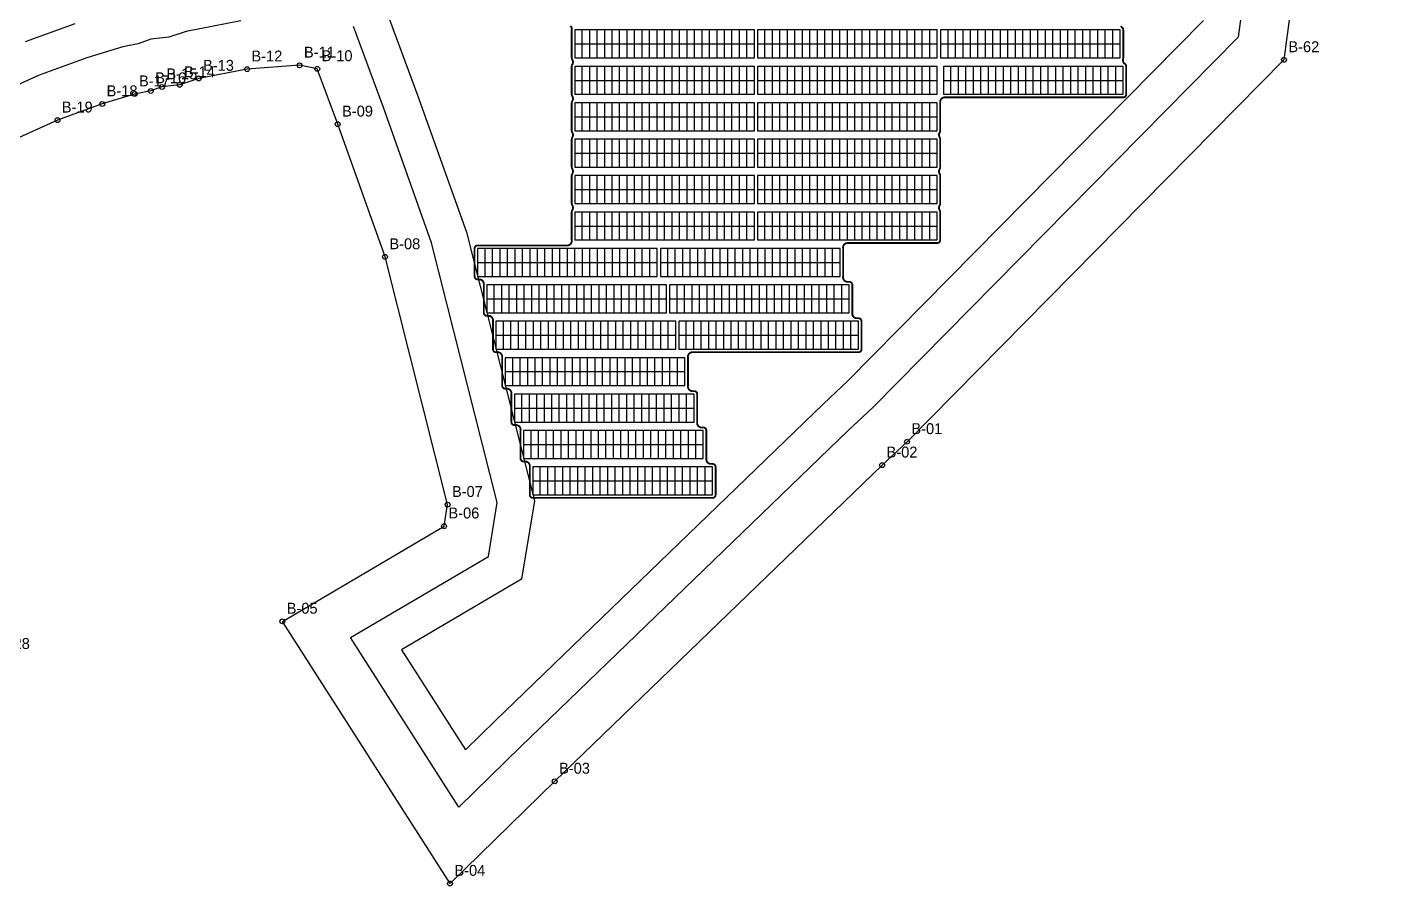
# Model space of a CAD drawing. Header units: metres. Extents: x 506600 to 507847, y 1937327 to 1938046.
# Drawn here: x 507100.2 to 507322.9, y 1937652.4 to 1937793.9 of the extents above; entities that cross this region are included whole.
import ezdxf
from ezdxf.enums import TextEntityAlignment as Align

# ---------------------------------------------------------------- set-up
doc = ezdxf.new("R2010")
doc.units = ezdxf.units.M
for name, color, linetype in [('BOUNDARY', 7, 'Continuous'), ('BOUNDARY_POINTS', 7, 'Continuous'), ('GROUP_BOUNDARY', 1, 'Continuous'), ('MODULES', 5, 'Continuous'), ('PV_TABLES', 3, 'Continuous'), ('SERVICE_ROAD', 1, 'Continuous')]:
    doc.layers.add(name, color=color, linetype=linetype)

# ---------------------------------------------------------------- blocks, each defined once
blk = doc.blocks.new('PV_TABLE_2x24')
at = {"layer": 'MODULES'}
for p, q in [((1.23333, 0), (1.23333, 4.6)), ((2.46666, 0), (2.46666, 4.6)), ((3.69999, 0), (3.69999, 4.6)), ((4.93332, 0), (4.93332, 4.6)), ((6.16665, 0), (6.16665, 4.6)), ((7.39998, 0), (7.39998, 4.6)), ((8.63331, 0), (8.63331, 4.6)), ((9.86664, 0), (9.86664, 4.6)), ((11.09997, 0), (11.09997, 4.6)), ((12.3333, 0), (12.3333, 4.6)), ((13.56663, 0), (13.56663, 4.6)), ((14.79996, 0), (14.79996, 4.6)), ((16.03329, 0), (16.03329, 4.6)), ((17.26662, 0), (17.26662, 4.6)), ((18.49995, 0), (18.49995, 4.6)), ((19.73328, 0), (19.73328, 4.6)), ((20.96661, 0), (20.96661, 4.6)), ((22.19994, 0), (22.19994, 4.6)), ((23.43327, 0), (23.43327, 4.6)), ((24.6666, 0), (24.6666, 4.6)), ((25.89993, 0), (25.89993, 4.6)), ((27.13326, 0), (27.13326, 4.6)), ((28.36659, 0), (28.36659, 4.6)), ((0, 2.3), (29.59992, 2.3))]:
    blk.add_line(p, q, dxfattribs=at)
blk.add_lwpolyline([(0, 0), (29.59992, 0), (29.59992, 4.6), (0, 4.6)], close=True, dxfattribs=at)

msp = doc.modelspace()

# ---------------------------------------------------------------- linework, layer by layer
at = {"layer": 'BOUNDARY'}
msp.add_lwpolyline([(507322.87, 1937905.54), (507307.23, 1937788.5), (507245.14, 1937725.57), (507245.14, 1937725.57), (507241.04, 1937721.71), (507187.11, 1937669.62), (507169.87, 1937652.78), (507142.25, 1937695.98), (507168.89, 1937711.67), (507169.47, 1937715.21), (507159.16, 1937756.03), (507151.37, 1937777.89), (507148, 1937787.01), (507145.09, 1937787.6), (507136.44, 1937786.97), (507128.47, 1937785.43), (507125.34, 1937784.37), (507122.42, 1937784.03), (507120.59, 1937783.38), (507117.92, 1937782.87), (507112.59, 1937781.23), (507105.21, 1937778.56), (507079.37, 1937766.87)], dxfattribs=at)
at = {"layer": 'BOUNDARY_POINTS'}
for centre in [(507145.09, 1937787.6), (507307.23, 1937788.5), (507128.47, 1937785.43), (507136.44, 1937786.97), (507148, 1937787.01), (507117.92, 1937782.87), (507120.59, 1937783.38), (507122.42, 1937784.03), (507125.34, 1937784.37), (507112.59, 1937781.23), (507105.21, 1937778.56), (507151.37, 1937777.89), (507159.16, 1937756.03), (507245.14, 1937725.57), (507241.04, 1937721.71), (507169.47, 1937715.21), (507168.89, 1937711.67), (507142.25, 1937695.98), (507187.11, 1937669.62), (507169.87, 1937652.78)]:
    msp.add_circle(centre, 0.4, dxfattribs=at)
at = {"layer": 'GROUP_BOUNDARY', "color": 242, "lineweight": 211, "true_color": 0xdc143c, "const_width": 0.3}
msp.add_lwpolyline([(507280.39, 1937794.09), (507280.42, 1937794.02), (507280.45, 1937793.96), (507280.49, 1937793.9), (507280.54, 1937793.84), (507280.59, 1937793.79), (507280.61, 1937793.77), (507280.64, 1937793.74), (507280.67, 1937793.7), (507280.7, 1937793.65), (507280.72, 1937793.61), (507280.73, 1937793.56), (507280.75, 1937793.52), (507280.75, 1937793.47), (507280.76, 1937793.4), (507280.76, 1937788.84), (507280.75, 1937788.77), (507280.75, 1937788.72), (507280.73, 1937788.65), (507280.72, 1937788.63), (507280.71, 1937788.56), (507280.7, 1937788.48), (507280.7, 1937788.41), (507280.71, 1937788.34), (507280.72, 1937788.27), (507280.74, 1937788.2), (507280.77, 1937788.13), (507280.81, 1937788.06), (507280.85, 1937788), (507280.89, 1937787.94), (507280.95, 1937787.89), (507281, 1937787.85), (507281.06, 1937787.81), (507281.09, 1937787.77), (507281.13, 1937787.74), (507281.15, 1937787.7), (507281.18, 1937787.65), (507281.2, 1937787.61), (507281.22, 1937787.56), (507281.23, 1937787.52), (507281.24, 1937787.47), (507281.24, 1937787.4), (507281.24, 1937782.84), (507281.24, 1937782.77), (507281.23, 1937782.72), (507281.22, 1937782.67), (507281.2, 1937782.63), (507281.18, 1937782.58), (507281.15, 1937782.54), (507281.13, 1937782.5), (507281.09, 1937782.47), (507281.06, 1937782.43), (507281.02, 1937782.4), (507280.98, 1937782.38), (507280.93, 1937782.36), (507280.88, 1937782.34), (507280.84, 1937782.33), (507280.79, 1937782.32), (507280.72, 1937782.32), (507251.35, 1937782.32), (507251.28, 1937782.32), (507251.2, 1937782.3), (507251.13, 1937782.29), (507251.06, 1937782.26), (507250.99, 1937782.23), (507250.92, 1937782.19), (507250.86, 1937782.14), (507250.81, 1937782.09), (507250.76, 1937782.03), (507250.72, 1937781.97), (507250.68, 1937781.9), (507250.65, 1937781.83), (507250.63, 1937781.76), (507250.61, 1937781.69), (507250.6, 1937781.61), (507250.6, 1937781.53), (507250.61, 1937781.48), (507250.61, 1937781.4), (507250.61, 1937776.84), (507250.61, 1937776.77), (507250.6, 1937776.72), (507250.59, 1937776.67), (507250.57, 1937776.63), (507250.55, 1937776.58), (507250.51, 1937776.52), (507250.5, 1937776.5), (507250.47, 1937776.44), (507250.44, 1937776.37), (507250.42, 1937776.3), (507250.4, 1937776.23), (507250.4, 1937776.15), (507250.4, 1937776.08), (507250.41, 1937776.01), (507250.42, 1937775.93), (507250.44, 1937775.86), (507250.47, 1937775.8), (507250.51, 1937775.73), (507250.55, 1937775.65), (507250.57, 1937775.61), (507250.59, 1937775.56), (507250.6, 1937775.52), (507250.61, 1937775.47), (507250.61, 1937775.4), (507250.61, 1937770.84), (507250.61, 1937770.77), (507250.6, 1937770.72), (507250.59, 1937770.67), (507250.57, 1937770.63), (507250.55, 1937770.58), (507250.51, 1937770.52), (507250.5, 1937770.5), (507250.47, 1937770.44), (507250.44, 1937770.37), (507250.42, 1937770.3), (507250.4, 1937770.23), (507250.4, 1937770.15), (507250.4, 1937770.08), (507250.41, 1937770.01), (507250.42, 1937769.93), (507250.44, 1937769.86), (507250.47, 1937769.8), (507250.51, 1937769.73), (507250.55, 1937769.65), (507250.57, 1937769.61), (507250.59, 1937769.56), (507250.6, 1937769.52), (507250.61, 1937769.47), (507250.61, 1937769.4), (507250.61, 1937764.84), (507250.61, 1937764.77), (507250.6, 1937764.72), (507250.59, 1937764.67), (507250.57, 1937764.63), (507250.55, 1937764.58), (507250.51, 1937764.52), (507250.5, 1937764.5), (507250.47, 1937764.44), (507250.44, 1937764.37), (507250.42, 1937764.3), (507250.4, 1937764.23), (507250.4, 1937764.15), (507250.4, 1937764.08), (507250.41, 1937764.01), (507250.42, 1937763.93), (507250.44, 1937763.86), (507250.47, 1937763.8), (507250.51, 1937763.73), (507250.55, 1937763.65), (507250.57, 1937763.61), (507250.59, 1937763.56), (507250.6, 1937763.52), (507250.61, 1937763.47), (507250.61, 1937763.4), (507250.61, 1937758.84), (507250.61, 1937758.77), (507250.6, 1937758.72), (507250.59, 1937758.67), (507250.57, 1937758.63), (507250.55, 1937758.58), (507250.53, 1937758.54), (507250.5, 1937758.5), (507250.46, 1937758.47), (507250.43, 1937758.43), (507250.39, 1937758.4), (507250.35, 1937758.38), (507250.3, 1937758.36), (507250.26, 1937758.34), (507250.21, 1937758.33), (507250.16, 1937758.32), (507250.09, 1937758.32), (507235.35, 1937758.32), (507235.28, 1937758.32), (507235.2, 1937758.3), (507235.13, 1937758.29), (507235.06, 1937758.26), (507234.99, 1937758.23), (507234.93, 1937758.19), (507234.87, 1937758.14), (507234.81, 1937758.09), (507234.76, 1937758.03), (507234.72, 1937757.97), (507234.68, 1937757.9), (507234.65, 1937757.83), (507234.63, 1937757.76), (507234.61, 1937757.69), (507234.6, 1937757.61), (507234.6, 1937757.53), (507234.61, 1937757.48), (507234.61, 1937757.4), (507234.61, 1937752.84), (507234.61, 1937752.76), (507234.6, 1937752.7), (507234.6, 1937752.63), (507234.61, 1937752.55), (507234.63, 1937752.48), (507234.65, 1937752.41), (507234.68, 1937752.34), (507234.72, 1937752.27), (507234.76, 1937752.21), (507234.81, 1937752.15), (507234.87, 1937752.1), (507234.93, 1937752.05), (507234.99, 1937752.01), (507235.06, 1937751.98), (507235.13, 1937751.95), (507235.2, 1937751.93), (507235.28, 1937751.92), (507235.35, 1937751.92), (507235.61, 1937751.92), (507235.68, 1937751.92), (507235.73, 1937751.91), (507235.77, 1937751.9), (507235.82, 1937751.88), (507235.86, 1937751.86), (507235.91, 1937751.83), (507235.95, 1937751.81), (507235.98, 1937751.77), (507236.01, 1937751.74), (507236.04, 1937751.7), (507236.07, 1937751.65), (507236.09, 1937751.61), (507236.11, 1937751.56), (507236.12, 1937751.52), (507236.13, 1937751.47), (507236.13, 1937751.4), (507236.13, 1937746.84), (507236.12, 1937746.76), (507236.12, 1937746.7), (507236.12, 1937746.63), (507236.13, 1937746.55), (507236.14, 1937746.48), (507236.17, 1937746.41), (507236.2, 1937746.34), (507236.23, 1937746.27), (507236.28, 1937746.21), (507236.33, 1937746.15), (507236.38, 1937746.1), (507236.44, 1937746.05), (507236.51, 1937746.01), (507236.57, 1937745.98), (507236.64, 1937745.95), (507236.72, 1937745.93), (507236.79, 1937745.92), (507236.87, 1937745.92), (507237.13, 1937745.92), (507237.19, 1937745.92), (507237.24, 1937745.91), (507237.29, 1937745.9), (507237.33, 1937745.88), (507237.38, 1937745.86), (507237.42, 1937745.83), (507237.46, 1937745.81), (507237.5, 1937745.77), (507237.53, 1937745.74), (507237.56, 1937745.7), (507237.58, 1937745.65), (507237.6, 1937745.61), (507237.62, 1937745.56), (507237.63, 1937745.52), (507237.64, 1937745.47), (507237.64, 1937745.4), (507237.64, 1937740.84), (507237.64, 1937740.77), (507237.63, 1937740.72), (507237.62, 1937740.67), (507237.6, 1937740.63), (507237.58, 1937740.58), (507237.56, 1937740.54), (507237.53, 1937740.5), (507237.5, 1937740.47), (507237.46, 1937740.43), (507237.42, 1937740.4), (507237.38, 1937740.38), (507237.33, 1937740.36), (507237.29, 1937740.34), (507237.24, 1937740.33), (507237.19, 1937740.32), (507237.13, 1937740.32), (507209.8, 1937740.32), (507209.72, 1937740.32), (507209.65, 1937740.3), (507209.58, 1937740.29), (507209.5, 1937740.26), (507209.44, 1937740.23), (507209.37, 1937740.19), (507209.31, 1937740.14), (507209.26, 1937740.09), (507209.21, 1937740.03), (507209.16, 1937739.97), (507209.13, 1937739.9), (507209.1, 1937739.83), (507209.07, 1937739.76), (507209.06, 1937739.69), (507209.05, 1937739.61), (507209.05, 1937739.53), (507209.06, 1937739.48), (507209.06, 1937739.4), (507209.06, 1937734.84), (507209.06, 1937734.76), (507209.05, 1937734.7), (507209.05, 1937734.63), (507209.06, 1937734.55), (507209.07, 1937734.48), (507209.1, 1937734.41), (507209.13, 1937734.34), (507209.16, 1937734.27), (507209.21, 1937734.21), (507209.26, 1937734.15), (507209.31, 1937734.1), (507209.37, 1937734.05), (507209.44, 1937734.01), (507209.5, 1937733.98), (507209.58, 1937733.95), (507209.65, 1937733.93), (507209.72, 1937733.92), (507209.8, 1937733.92), (507210.06, 1937733.92), (507210.12, 1937733.92), (507210.17, 1937733.91), (507210.22, 1937733.9), (507210.27, 1937733.88), (507210.31, 1937733.86), (507210.35, 1937733.83), (507210.39, 1937733.81), (507210.43, 1937733.77), (507210.46, 1937733.74), (507210.49, 1937733.7), (507210.52, 1937733.65), (507210.54, 1937733.61), (507210.55, 1937733.56), (507210.56, 1937733.52), (507210.57, 1937733.47), (507210.57, 1937733.4), (507210.57, 1937728.84), (507210.57, 1937728.76), (507210.57, 1937728.7), (507210.57, 1937728.63), (507210.57, 1937728.55), (507210.59, 1937728.48), (507210.61, 1937728.41), (507210.64, 1937728.34), (507210.68, 1937728.27), (507210.72, 1937728.21), (507210.77, 1937728.15), (507210.83, 1937728.1), (507210.89, 1937728.05), (507210.95, 1937728.01), (507211.02, 1937727.98), (507211.09, 1937727.95), (507211.16, 1937727.93), (507211.24, 1937727.92), (507211.31, 1937727.92), (507211.57, 1937727.92), (507211.64, 1937727.92), (507211.69, 1937727.91), (507211.74, 1937727.9), (507211.78, 1937727.88), (507211.83, 1937727.86), (507211.87, 1937727.83), (507211.91, 1937727.81), (507211.94, 1937727.77), (507211.98, 1937727.74), (507212.01, 1937727.7), (507212.03, 1937727.65), (507212.05, 1937727.61), (507212.07, 1937727.56), (507212.08, 1937727.52), (507212.09, 1937727.47), (507212.09, 1937727.4), (507212.09, 1937722.84), (507212.09, 1937722.76), (507212.08, 1937722.7), (507212.08, 1937722.63), (507212.09, 1937722.55), (507212.1, 1937722.48), (507212.13, 1937722.41), (507212.16, 1937722.34), (507212.19, 1937722.27), (507212.24, 1937722.21), (507212.29, 1937722.15), (507212.34, 1937722.1), (507212.4, 1937722.05), (507212.47, 1937722.01), (507212.54, 1937721.98), (507212.61, 1937721.95), (507212.68, 1937721.93), (507212.75, 1937721.92), (507212.83, 1937721.92), (507213.09, 1937721.92), (507213.15, 1937721.92), (507213.2, 1937721.91), (507213.25, 1937721.9), (507213.3, 1937721.88), (507213.34, 1937721.86), (507213.38, 1937721.83), (507213.42, 1937721.81), (507213.46, 1937721.77), (507213.49, 1937721.74), (507213.52, 1937721.7), (507213.55, 1937721.65), (507213.57, 1937721.61), (507213.58, 1937721.56), (507213.6, 1937721.52), (507213.6, 1937721.47), (507213.61, 1937721.4), (507213.61, 1937716.84), (507213.6, 1937716.77), (507213.6, 1937716.72), (507213.58, 1937716.67), (507213.57, 1937716.63), (507213.55, 1937716.58), (507213.52, 1937716.54), (507213.49, 1937716.5), (507213.46, 1937716.47), (507213.42, 1937716.43), (507213.38, 1937716.4), (507213.34, 1937716.38), (507213.3, 1937716.36), (507213.25, 1937716.34), (507213.2, 1937716.33), (507213.15, 1937716.32), (507213.09, 1937716.32), (507183.52, 1937716.32), (507183.46, 1937716.32), (507183.41, 1937716.33), (507183.36, 1937716.34), (507183.31, 1937716.36), (507183.27, 1937716.38), (507183.23, 1937716.4), (507183.19, 1937716.43), (507183.15, 1937716.47), (507183.12, 1937716.5), (507183.09, 1937716.54), (507183.07, 1937716.58), (507183.04, 1937716.63), (507183.03, 1937716.67), (507183.02, 1937716.72), (507183.01, 1937716.77), (507183.01, 1937716.84), (507183.01, 1937721.4), (507183.01, 1937721.48), (507183.02, 1937721.53), (507183.01, 1937721.61), (507183.01, 1937721.69), (507182.99, 1937721.76), (507182.97, 1937721.83), (507182.94, 1937721.9), (507182.9, 1937721.97), (507182.86, 1937722.03), (507182.81, 1937722.09), (507182.75, 1937722.14), (507182.69, 1937722.19), (507182.63, 1937722.23), (507182.56, 1937722.26), (507182.49, 1937722.29), (507182.42, 1937722.3), (507182.34, 1937722.32), (507182.27, 1937722.32), (507182.01, 1937722.32), (507181.94, 1937722.32), (507181.89, 1937722.33), (507181.85, 1937722.34), (507181.8, 1937722.36), (507181.76, 1937722.38), (507181.71, 1937722.4), (507181.67, 1937722.43), (507181.64, 1937722.47), (507181.6, 1937722.5), (507181.58, 1937722.54), (507181.55, 1937722.58), (507181.53, 1937722.63), (507181.51, 1937722.67), (507181.5, 1937722.72), (507181.49, 1937722.77), (507181.49, 1937722.84), (507181.49, 1937727.4), (507181.49, 1937727.48), (507181.5, 1937727.53), (507181.5, 1937727.61), (507181.49, 1937727.69), (507181.48, 1937727.76), (507181.45, 1937727.83), (507181.42, 1937727.9), (507181.39, 1937727.97), (507181.34, 1937728.03), (507181.29, 1937728.09), (507181.24, 1937728.14), (507181.18, 1937728.19), (507181.11, 1937728.23), (507181.05, 1937728.26), (507180.97, 1937728.29), (507180.9, 1937728.3), (507180.83, 1937728.32), (507180.75, 1937728.32), (507180.49, 1937728.32), (507180.43, 1937728.32), (507180.38, 1937728.33), (507180.33, 1937728.34), (507180.28, 1937728.36), (507180.24, 1937728.38), (507180.2, 1937728.4), (507180.16, 1937728.43), (507180.12, 1937728.47), (507180.09, 1937728.5), (507180.06, 1937728.54), (507180.03, 1937728.58), (507180.01, 1937728.63), (507180, 1937728.67), (507179.99, 1937728.72), (507179.98, 1937728.77), (507179.97, 1937728.84), (507179.97, 1937733.4), (507179.98, 1937733.48), (507179.98, 1937733.53), (507179.98, 1937733.61), (507179.98, 1937733.69), (507179.96, 1937733.76), (507179.94, 1937733.83), (507179.91, 1937733.9), (507179.87, 1937733.97), (507179.83, 1937734.03), (507179.78, 1937734.09), (507179.72, 1937734.14), (507179.66, 1937734.19), (507179.6, 1937734.23), (507179.53, 1937734.26), (507179.46, 1937734.29), (507179.39, 1937734.3), (507179.31, 1937734.32), (507179.24, 1937734.32), (507178.98, 1937734.32), (507178.91, 1937734.32), (507178.86, 1937734.33), (507178.81, 1937734.34), (507178.77, 1937734.36), (507178.72, 1937734.38), (507178.68, 1937734.4), (507178.64, 1937734.43), (507178.61, 1937734.47), (507178.57, 1937734.5), (507178.54, 1937734.54), (507178.52, 1937734.58), (507178.5, 1937734.63), (507178.48, 1937734.67), (507178.47, 1937734.72), (507178.46, 1937734.77), (507178.46, 1937734.84), (507178.46, 1937739.4), (507178.46, 1937739.48), (507178.47, 1937739.53), (507178.47, 1937739.61), (507178.46, 1937739.69), (507178.44, 1937739.76), (507178.42, 1937739.83), (507178.39, 1937739.9), (507178.35, 1937739.97), (507178.31, 1937740.03), (507178.26, 1937740.09), (507178.21, 1937740.14), (507178.15, 1937740.19), (507178.08, 1937740.23), (507178.01, 1937740.26), (507177.94, 1937740.29), (507177.87, 1937740.3), (507177.8, 1937740.32), (507177.72, 1937740.32), (507177.46, 1937740.32), (507177.4, 1937740.32), (507177.35, 1937740.33), (507177.3, 1937740.34), (507177.25, 1937740.36), (507177.21, 1937740.38), (507177.17, 1937740.4), (507177.13, 1937740.43), (507177.09, 1937740.47), (507177.06, 1937740.5), (507177.03, 1937740.54), (507177, 1937740.58), (507176.98, 1937740.63), (507176.97, 1937740.67), (507176.95, 1937740.72), (507176.95, 1937740.77), (507176.94, 1937740.84), (507176.94, 1937745.4), (507176.95, 1937745.48), (507176.95, 1937745.53), (507176.95, 1937745.61), (507176.95, 1937745.69), (507176.93, 1937745.76), (507176.91, 1937745.83), (507176.88, 1937745.9), (507176.84, 1937745.97), (507176.8, 1937746.03), (507176.75, 1937746.09), (507176.69, 1937746.14), (507176.63, 1937746.19), (507176.57, 1937746.23), (507176.5, 1937746.26), (507176.43, 1937746.29), (507176.35, 1937746.3), (507176.28, 1937746.32), (507176.2, 1937746.32), (507175.95, 1937746.32), (507175.88, 1937746.32), (507175.83, 1937746.33), (507175.78, 1937746.34), (507175.74, 1937746.36), (507175.69, 1937746.38), (507175.65, 1937746.4), (507175.61, 1937746.43), (507175.58, 1937746.47), (507175.54, 1937746.5), (507175.51, 1937746.54), (507175.49, 1937746.58), (507175.47, 1937746.63), (507175.45, 1937746.67), (507175.44, 1937746.72), (507175.43, 1937746.77), (507175.43, 1937746.84), (507175.43, 1937751.4), (507175.43, 1937751.48), (507175.44, 1937751.53), (507175.44, 1937751.61), (507175.43, 1937751.69), (507175.41, 1937751.76), (507175.39, 1937751.83), (507175.36, 1937751.9), (507175.32, 1937751.97), (507175.28, 1937752.03), (507175.23, 1937752.09), (507175.18, 1937752.14), (507175.12, 1937752.19), (507175.05, 1937752.23), (507174.98, 1937752.26), (507174.91, 1937752.29), (507174.84, 1937752.3), (507174.76, 1937752.32), (507174.69, 1937752.32), (507174.43, 1937752.32), (507174.36, 1937752.32), (507174.32, 1937752.33), (507174.27, 1937752.34), (507174.22, 1937752.36), (507174.18, 1937752.38), (507174.14, 1937752.4), (507174.1, 1937752.43), (507174.06, 1937752.47), (507174.03, 1937752.5), (507174, 1937752.54), (507173.97, 1937752.58), (507173.95, 1937752.63), (507173.94, 1937752.67), (507173.92, 1937752.72), (507173.92, 1937752.77), (507173.91, 1937752.84), (507173.91, 1937757.4), (507173.92, 1937757.47), (507173.92, 1937757.52), (507173.94, 1937757.56), (507173.95, 1937757.61), (507173.97, 1937757.65), (507174, 1937757.7), (507174.03, 1937757.74), (507174.06, 1937757.77), (507174.1, 1937757.81), (507174.14, 1937757.83), (507174.18, 1937757.86), (507174.22, 1937757.88), (507174.27, 1937757.9), (507174.32, 1937757.91), (507174.36, 1937757.92), (507174.43, 1937757.92), (507189.17, 1937757.92), (507189.25, 1937757.92), (507189.32, 1937757.93), (507189.4, 1937757.95), (507189.47, 1937757.98), (507189.53, 1937758.01), (507189.6, 1937758.05), (507189.66, 1937758.1), (507189.71, 1937758.15), (507189.76, 1937758.21), (507189.81, 1937758.27), (507189.84, 1937758.34), (507189.87, 1937758.41), (507189.9, 1937758.48), (507189.91, 1937758.55), (507189.92, 1937758.63), (507189.92, 1937758.7), (507189.92, 1937758.76), (507189.91, 1937758.84), (507189.91, 1937763.4), (507189.92, 1937763.47), (507189.92, 1937763.52), (507189.93, 1937763.56), (507189.95, 1937763.61), (507189.97, 1937763.65), (507190.01, 1937763.72), (507190.02, 1937763.73), (507190.05, 1937763.8), (507190.08, 1937763.87), (507190.1, 1937763.94), (507190.12, 1937764.01), (507190.13, 1937764.08), (507190.13, 1937764.16), (507190.12, 1937764.23), (507190.1, 1937764.3), (507190.08, 1937764.38), (507190.05, 1937764.44), (507190.02, 1937764.51), (507189.97, 1937764.59), (507189.95, 1937764.63), (507189.93, 1937764.67), (507189.92, 1937764.72), (507189.92, 1937764.77), (507189.91, 1937764.84), (507189.91, 1937769.4), (507189.92, 1937769.47), (507189.92, 1937769.52), (507189.93, 1937769.56), (507189.95, 1937769.61), (507189.97, 1937769.65), (507190.01, 1937769.72), (507190.02, 1937769.73), (507190.05, 1937769.8), (507190.08, 1937769.87), (507190.1, 1937769.94), (507190.12, 1937770.01), (507190.13, 1937770.08), (507190.13, 1937770.16), (507190.12, 1937770.23), (507190.1, 1937770.3), (507190.08, 1937770.38), (507190.05, 1937770.44), (507190.02, 1937770.51), (507189.97, 1937770.59), (507189.95, 1937770.63), (507189.93, 1937770.67), (507189.92, 1937770.72), (507189.92, 1937770.77), (507189.91, 1937770.84), (507189.91, 1937775.4), (507189.92, 1937775.47), (507189.92, 1937775.52), (507189.93, 1937775.56), (507189.95, 1937775.61), (507189.97, 1937775.65), (507190.01, 1937775.72), (507190.02, 1937775.73), (507190.05, 1937775.8), (507190.08, 1937775.87), (507190.1, 1937775.94), (507190.12, 1937776.01), (507190.13, 1937776.08), (507190.13, 1937776.16), (507190.12, 1937776.23), (507190.1, 1937776.3), (507190.08, 1937776.38), (507190.05, 1937776.44), (507190.02, 1937776.51), (507189.97, 1937776.59), (507189.95, 1937776.63), (507189.93, 1937776.67), (507189.92, 1937776.72), (507189.92, 1937776.77), (507189.91, 1937776.84), (507189.91, 1937781.4), (507189.92, 1937781.47), (507189.92, 1937781.52), (507189.93, 1937781.56), (507189.95, 1937781.61), (507189.97, 1937781.65), (507190.01, 1937781.72), (507190.02, 1937781.73), (507190.05, 1937781.8), (507190.08, 1937781.87), (507190.1, 1937781.94), (507190.12, 1937782.01), (507190.13, 1937782.08), (507190.13, 1937782.16), (507190.12, 1937782.23), (507190.1, 1937782.3), (507190.08, 1937782.38), (507190.05, 1937782.44), (507190.02, 1937782.51), (507189.97, 1937782.59), (507189.95, 1937782.63), (507189.93, 1937782.67), (507189.92, 1937782.72), (507189.92, 1937782.77), (507189.91, 1937782.84), (507189.91, 1937787.4), (507189.92, 1937787.47), (507189.92, 1937787.52), (507189.93, 1937787.56), (507189.95, 1937787.61), (507189.97, 1937787.65), (507190.01, 1937787.72), (507190.02, 1937787.73), (507190.05, 1937787.8), (507190.08, 1937787.87), (507190.1, 1937787.94), (507190.12, 1937788.01), (507190.13, 1937788.08), (507190.13, 1937788.16), (507190.12, 1937788.23), (507190.1, 1937788.3), (507190.08, 1937788.38), (507190.05, 1937788.44), (507190.02, 1937788.51), (507189.97, 1937788.59), (507189.95, 1937788.63), (507189.93, 1937788.67), (507189.92, 1937788.72), (507189.92, 1937788.77), (507189.91, 1937788.84), (507189.91, 1937793.4), (507189.92, 1937793.48), (507189.92, 1937793.53), (507189.92, 1937793.61), (507189.91, 1937793.69), (507189.9, 1937793.76), (507189.87, 1937793.83), (507189.84, 1937793.9), (507189.81, 1937793.97), (507189.76, 1937794.03), (507189.71, 1937794.09)], dxfattribs=at)
at = {"layer": 'SERVICE_ROAD'}
for points in [[(507314.92, 1937906.44), (507299.66, 1937792.21), (507239.55, 1937731.29), (507235.52, 1937727.5), (507235.52, 1937727.5), (507181.53, 1937675.36), (507171.31, 1937665.37), (507153.46, 1937693.3), (507176.18, 1937706.68), (507177.64, 1937715.55), (507166.83, 1937758.36), (507158.89, 1937780.62), (507153.95, 1937793.98)], [(507158.42, 1937799.2), (507164.53, 1937782.67), (507172.57, 1937760.1), (507183.76, 1937715.81), (507181.64, 1937702.93), (507161.87, 1937691.29), (507172.4, 1937674.82), (507177.35, 1937679.66), (507231.38, 1937731.84), (507235.35, 1937735.58), (507293.98, 1937794.99)], [(507135.39, 1937794.91), (507126.42, 1937793.18), (507123.58, 1937792.22), (507120.6, 1937791.88), (507118.48, 1937791.12), (507115.98, 1937790.64), (507110.05, 1937788.82), (507102.2, 1937785.98), (507075.17, 1937773.75)], [(507099.94, 1937791.54), (507108.15, 1937794.51)]]:
    msp.add_lwpolyline(points, dxfattribs=at)

# ---------------------------------------------------------------- block references
at = {"layer": 'PV_TABLES'}
for p in [(507190.41, 1937788.82), (507220.51, 1937788.82), (507250.66, 1937788.82), (507190.41, 1937782.82), (507220.51, 1937782.82), (507251.14, 1937782.82), (507190.41, 1937776.82), (507220.51, 1937776.82), (507190.41, 1937770.82), (507220.51, 1937770.82), (507190.41, 1937764.82), (507220.51, 1937764.82), (507190.41, 1937758.82), (507220.51, 1937758.82), (507174.41, 1937752.82), (507204.51, 1937752.82), (507175.93, 1937746.82), (507206.03, 1937746.82), (507177.44, 1937740.82), (507207.54, 1937740.82), (507178.96, 1937734.82), (507180.47, 1937728.82), (507181.99, 1937722.82), (507183.51, 1937716.82)]:
    msp.add_blockref('PV_TABLE_2x24', p, dxfattribs=at)

# ---------------------------------------------------------------- texts
at = {"layer": 'BOUNDARY_POINTS'}
for s, p in [('B-12', (507137.16, 1937787.69)), ('B-11', (507145.81, 1937788.32)), ('B-10', (507148.72, 1937787.74)), ('B-62', (507307.95, 1937789.22)), ('B-13', (507129.19, 1937786.15)), ('B-17', (507118.64, 1937783.59)), ('B-16', (507121.31, 1937784.1)), ('B-15', (507123.15, 1937784.75)), ('B-14', (507126.06, 1937785.09)), ('B-18', (507113.31, 1937781.95)), ('B-19', (507105.93, 1937779.28)), ('B-09', (507152.09, 1937778.61)), ('B-08', (507159.88, 1937756.75)), ('B-01', (507245.86, 1937726.29)), ('B-02', (507241.77, 1937722.43)), ('B-07', (507170.19, 1937715.93)), ('B-06', (507169.61, 1937712.39)), ('B-05', (507142.97, 1937696.7)), ('B-28', (507095.58, 1937690.88)), ('B-03', (507187.83, 1937670.34)), ('B-04', (507170.59, 1937653.5))]:
    msp.add_text(s, height=1.8, dxfattribs=at).set_placement(p, align=Align.BOTTOM_LEFT)

doc.saveas('drawing.dxf')
